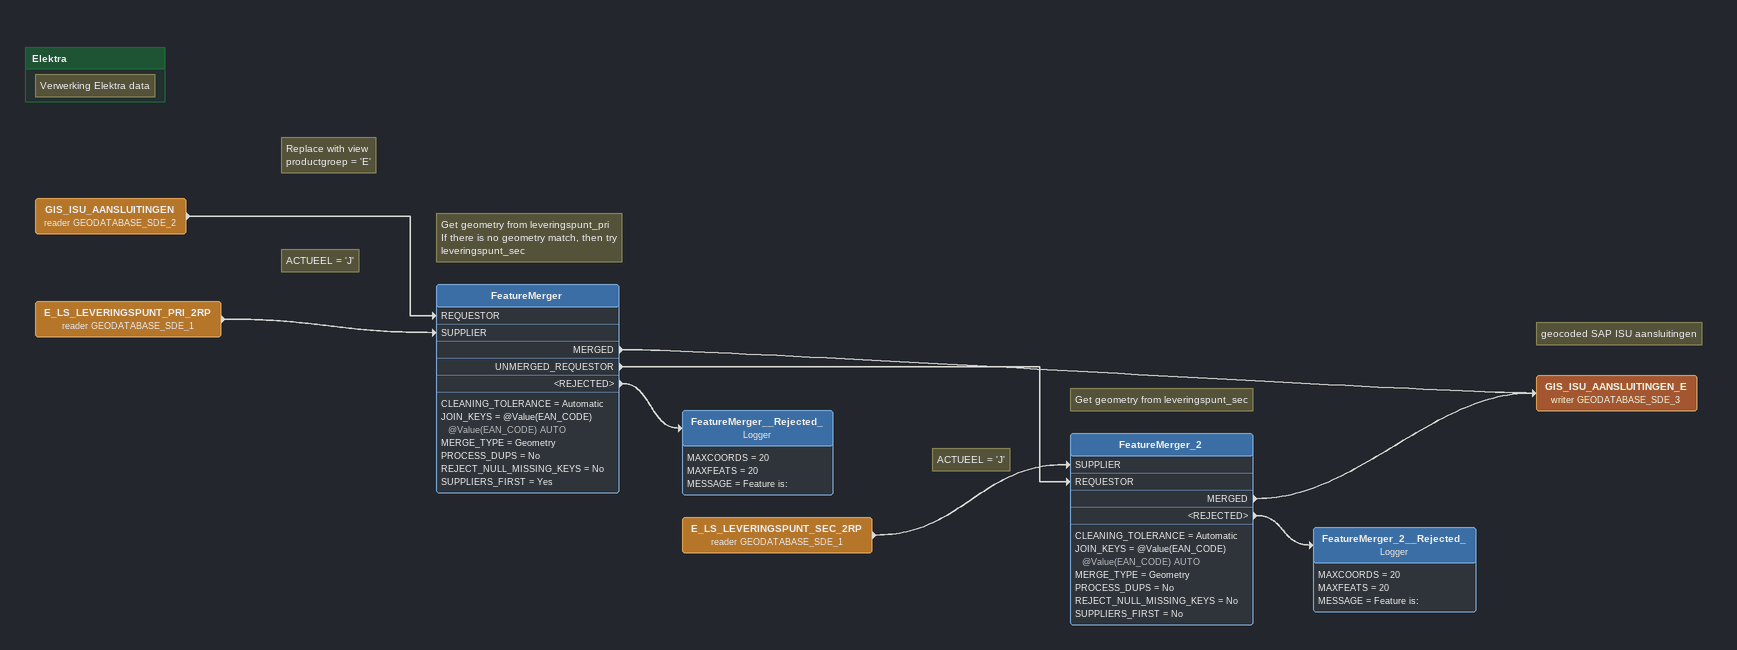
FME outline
Note: Replace with view / productgroep = 'E'
GIS_ISU_AANSLUITINGEN (reader GEODATABASE_SDE_2)
    -> FeatureMerger [REQUESTOR]
Note: ACTUEEL = 'J'
E_LS_LEVERINGSPUNT_PRI_2RP (reader GEODATABASE_SDE_1)
    -> FeatureMerger [SUPPLIER]
Note: Get geometry from leveringspunt_pri / If there is no geometry match, then try leveringspunt_sec
FeatureMerger
    CLEANING_TOLERANCE = Automatic
    JOIN_KEYS = @Value(EAN_CODE) @Value(EAN_CODE) AUTO
    MERGE_TYPE = Geometry
    PROCESS_DUPS = No
    REJECT_NULL_MISSING_KEYS = No
    SUPPLIERS_FIRST = Yes
    MERGED -> GIS_ISU_AANSLUITINGEN_E (writer GEODATABASE_SDE_3)
    UNMERGED_REQUESTOR -> FeatureMerger_2 [REQUESTOR]
    <REJECTED> -> FeatureMerger__Rejected_
FeatureMerger__Rejected_: Logger
    MAXCOORDS = 20
    MAXFEATS = 20
    MESSAGE = Feature is:
Note: ACTUEEL = 'J'
E_LS_LEVERINGSPUNT_SEC_2RP (reader GEODATABASE_SDE_1)
    -> FeatureMerger_2 [SUPPLIER]
Note: Get geometry from leveringspunt_sec
FeatureMerger_2
    CLEANING_TOLERANCE = Automatic
    JOIN_KEYS = @Value(EAN_CODE) @Value(EAN_CODE) AUTO
    MERGE_TYPE = Geometry
    PROCESS_DUPS = No
    REJECT_NULL_MISSING_KEYS = No
    SUPPLIERS_FIRST = No
    MERGED -> GIS_ISU_AANSLUITINGEN_E (writer GEODATABASE_SDE_3)
    <REJECTED> -> FeatureMerger_2__Rejected_
Note: geocoded SAP ISU aansluitingen
GIS_ISU_AANSLUITINGEN_E (writer GEODATABASE_SDE_3)
FeatureMerger_2__Rejected_: Logger
    MAXCOORDS = 20
    MAXFEATS = 20
    MESSAGE = Feature is:

Bookmark: Elektra
Note: Verwerking Elektra data
